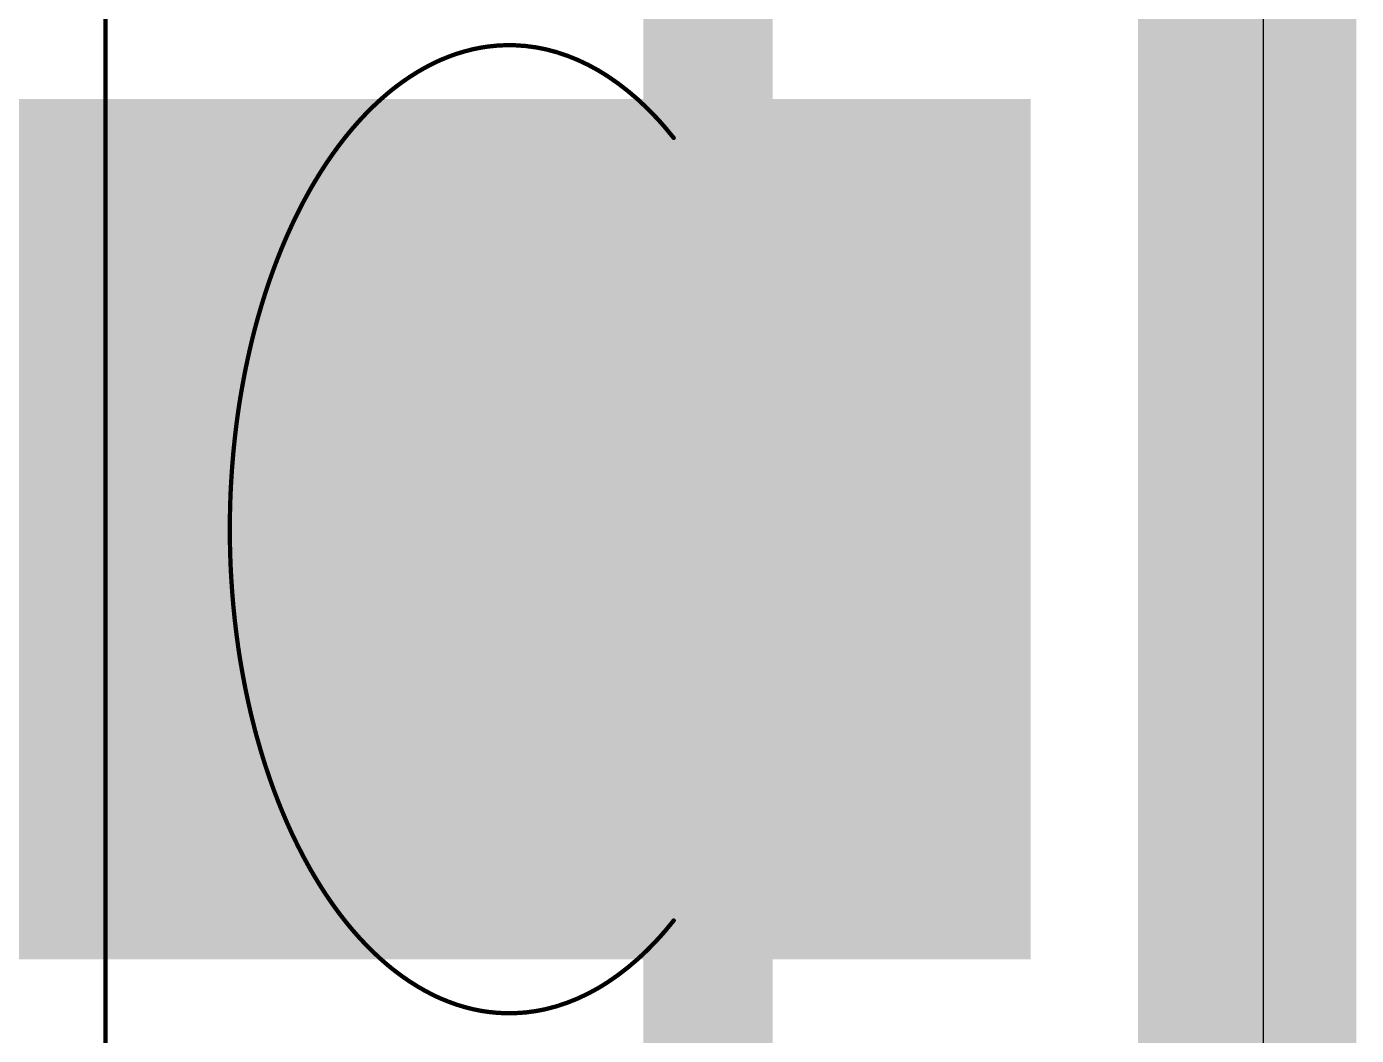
# Model space of a CAD drawing. Extents: x 0 to 53.3, y -0.3 to 28.3.
# Drawn here: x 48.725 to 51.816, y 4.698 to 7.042 of the extents above; entities that cross this region are included whole.
import ezdxf

# ---------------------------------------------------------------- set-up
doc = ezdxf.new("R2010")
doc.units = 0
for name, color, linetype in [('1', 12, 'CONTINUOUS'), ('16', 5, 'CONTINUOUS'), ('20', 4, 'CONTINUOUS'), ('51', 253, 'CONTINUOUS')]:
    doc.layers.add(name, color=color, linetype=linetype)

# ---------------------------------------------------------------- blocks, each defined once
blk = doc.blocks.new('RECT')
blk.add_solid([(-0.5, -0.5), (0.5, -0.5), (-0.5, 0.5), (0.5, 0.5)])

msp = doc.modelspace()

# ---------------------------------------------------------------- linework, layer by layer
at = {"layer": '1', "const_width": 0.508}
msp.add_lwpolyline([(51.562, 25.4), (51.562, 0)], dxfattribs=at)
at = {"layer": '16', "const_width": 0.508}
msp.add_lwpolyline([(51.562, 25.4), (51.562, 0)], dxfattribs=at)
at = {"layer": '20'}
msp.add_line((51.6, 3), (51.6, 22.49), dxfattribs=at)
at = {"layer": '51'}
for points, const_width in [([(48.9085, 11.824), (48.9085, 3.924)], 0.01), ([(50.2585, 9.004), (50.2585, 6.744)], 0.2), ([(50.359, 7.3401), (50.359, 6.1786)], 0.2), ([(49.7432, 6.9846), (49.7246, 6.979)], 0.01), ([(49.7619, 6.9894), (49.7432, 6.9846)], 0.01), ([(49.7807, 6.9932), (49.7619, 6.9894)], 0.01), ([(49.7901, 6.9947), (49.7807, 6.9932)], 0.01), ([(49.7995, 6.996), (49.7901, 6.9947)], 0.01), ([(49.8184, 6.9979), (49.7995, 6.996)], 0.01), ([(49.8373, 6.9989), (49.8184, 6.9979)], 0.01), ([(49.8467, 6.999), (49.8373, 6.9989)], 0.01), ([(49.8591, 6.9988), (49.8467, 6.999)], 0.01), ([(49.8839, 6.9972), (49.8591, 6.9988)], 0.01), ([(49.9086, 6.9939), (49.8839, 6.9972)], 0.01), ([(49.9209, 6.9916), (49.9086, 6.9939)], 0.01), ([(49.9332, 6.989), (49.9209, 6.9916)], 0.01), ([(49.9577, 6.9825), (49.9332, 6.989)], 0.01), ([(49.982, 6.9743), (49.9577, 6.9825)], 0.01), ([(49.6695, 6.9563), (49.6514, 6.9469)], 0.01), ([(49.6786, 6.9607), (49.6695, 6.9563)], 0.01), ([(49.6877, 6.9648), (49.6786, 6.9607)], 0.01), ([(49.7061, 6.9723), (49.6877, 6.9648)], 0.01), ([(49.7246, 6.979), (49.7061, 6.9723)], 0.01), ([(50.0061, 6.9646), (49.982, 6.9743)], 0.01), ([(50.03, 6.9533), (50.0061, 6.9646)], 0.01), ([(50.0537, 6.9404), (50.03, 6.9533)], 0.01), ([(49.6157, 6.9254), (49.5982, 6.9134)], 0.01), ([(49.6335, 6.9366), (49.6157, 6.9254)], 0.01), ([(49.6514, 6.9469), (49.6335, 6.9366)], 0.01), ([(50.0654, 6.9333), (50.0537, 6.9404)], 0.01), ([(50.077, 6.9259), (50.0654, 6.9333)], 0.01), ([(50.1, 6.9099), (50.077, 6.9259)], 0.01), ([(49.5722, 6.8936), (49.5637, 6.8866)], 0.01), ([(49.5808, 6.9004), (49.5722, 6.8936)], 0.01), ([(49.5982, 6.9134), (49.5808, 6.9004)], 0.01), ([(50.1226, 6.8924), (50.1, 6.9099)], 0.01), ([(50.1449, 6.8735), (50.1226, 6.8924)], 0.01), ([(49.5468, 6.8719), (49.5302, 6.8564)], 0.01), ([(49.5637, 6.8866), (49.5468, 6.8719)], 0.01), ([(50.2489, 6.7574), (50.2291, 6.7834)], 0.2), ([(50.1667, 6.8531), (50.1449, 6.8735)], 0.01), ([(49.5138, 6.84), (49.4977, 6.8228)], 0.01), ([(49.522, 6.8483), (49.5138, 6.84)], 0.01), ([(49.5302, 6.8564), (49.522, 6.8483)], 0.01), ([(50.2585, 6.744), (50.2489, 6.7574)], 0.2), ([(50.2666, 6.732), (50.2585, 6.744)], 0.2), ([(50.188, 6.8312), (50.1667, 6.8531)], 0.01), ([(50.2816, 6.7067), (50.2666, 6.732)], 0.2), ([(50.1985, 6.8198), (50.188, 6.8312)], 0.01), ([(49.4819, 6.8048), (49.4742, 6.7955)], 0.01), ([(49.4977, 6.8228), (49.4819, 6.8048)], 0.01), ([(50.2949, 6.68), (50.2816, 6.7067)], 0.2), ([(50.2088, 6.808), (50.1985, 6.8198)], 0.01), ([(50.2291, 6.7834), (50.2088, 6.808)], 0.01), ([(49.4513, 6.7665), (49.4365, 6.7462)], 0.01), ([(49.4665, 6.7861), (49.4513, 6.7665)], 0.01), ([(49.4742, 6.7955), (49.4665, 6.7861)], 0.01), ([(50.3008, 6.6663), (50.2949, 6.68)], 0.2), ([(49.4365, 6.7462), (49.422, 6.7252)], 0.01), ([(50.3064, 6.6522), (50.3008, 6.6663)], 0.2), ([(50.3163, 6.6236), (50.3064, 6.6522)], 0.2), ([(49.4079, 6.7034), (49.3942, 6.681)], 0.01), ([(49.422, 6.7252), (49.4079, 6.7034)], 0.01), ([(50.3246, 6.5946), (50.3163, 6.6236)], 0.2), ([(49.3942, 6.681), (49.3874, 6.6695)], 0.01), ([(50.3316, 6.5655), (50.3246, 6.5946)], 0.2), ([(49.3808, 6.6578), (49.3678, 6.634)], 0.01), ([(49.3874, 6.6695), (49.3808, 6.6578)], 0.01), ([(50.3376, 6.5352), (50.3316, 6.5655)], 0.2), ([(49.3678, 6.634), (49.3553, 6.6096)], 0.01), ([(50.3426, 6.5036), (50.3376, 6.5352)], 0.2), ([(49.3431, 6.5845), (49.3314, 6.5589)], 0.01), ([(49.3553, 6.6096), (49.3431, 6.5845)], 0.01), ([(50.3448, 6.4875), (50.3426, 6.5036)], 0.2), ([(50.3468, 6.471), (50.3448, 6.4875)], 0.2), ([(49.3314, 6.5589), (49.3201, 6.5326)], 0.01), ([(50.3502, 6.4373), (50.3468, 6.471)], 0.2), ([(49.3147, 6.5193), (49.3093, 6.5058)], 0.01), ([(49.3201, 6.5326), (49.3147, 6.5193)], 0.01), ([(50.3529, 6.4026), (50.3502, 6.4373)], 0.2), ([(49.3093, 6.5058), (49.2989, 6.4785)], 0.01), ([(50.355, 6.3669), (50.3529, 6.4026)], 0.2), ([(49.2989, 6.4785), (49.289, 6.4506)], 0.01), ([(50.3566, 6.3305), (50.355, 6.3669)], 0.2), ([(49.289, 6.4506), (49.2795, 6.4223)], 0.01), ([(50.3577, 6.2934), (50.3566, 6.3305)], 0.2), ([(49.2795, 6.4223), (49.2706, 6.3935)], 0.01), ([(49.2621, 6.3642), (49.258, 6.3494)], 0.01), ([(49.2706, 6.3935), (49.2621, 6.3642)], 0.01), ([(50.3581, 6.2746), (50.3577, 6.2934)], 0.2), ([(50.3584, 6.2556), (50.3581, 6.2746)], 0.2), ([(49.2541, 6.3346), (49.2466, 6.3045)], 0.01), ([(49.258, 6.3494), (49.2541, 6.3346)], 0.01), ([(50.3588, 6.2173), (50.3584, 6.2556)], 0.2), ([(49.2466, 6.3045), (49.2397, 6.2741)], 0.01), ([(50.359, 6.1786), (50.3588, 6.2173)], 0.2), ([(49.2397, 6.2741), (49.2332, 6.2434)], 0.01), ([(50.359, 6.1786), (50.359, 5.5694)], 0.2), ([(49.2332, 6.2434), (49.2273, 6.2123)], 0.01), ([(49.2273, 6.2123), (49.2218, 6.1809)], 0.01), ([(49.2218, 6.1809), (49.2193, 6.1652)], 0.01), ([(49.2169, 6.1493), (49.2126, 6.1175)], 0.01), ([(49.2193, 6.1652), (49.2169, 6.1493)], 0.01), ([(49.2126, 6.1175), (49.2088, 6.0854)], 0.01), ([(49.2088, 6.0854), (49.2055, 6.0532)], 0.01), ([(49.2055, 6.0532), (49.2028, 6.0208)], 0.01), ([(49.2028, 6.0208), (49.2006, 5.9883)], 0.01), ([(49.1997, 5.9721), (49.1989, 5.9557)], 0.01), ([(49.2006, 5.9883), (49.1997, 5.9721)], 0.01), ([(49.1989, 5.9557), (49.1978, 5.9231)], 0.01), ([(49.1978, 5.9231), (49.1973, 5.8904)], 0.01), ([(49.1973, 5.8904), (49.1972, 5.874)], 0.01), ([(49.1972, 5.874), (49.1973, 5.8576)], 0.01), ([(49.1973, 5.8576), (49.1978, 5.8249)], 0.01), ([(49.1978, 5.8249), (49.1989, 5.7923)], 0.01), ([(49.1989, 5.7923), (49.1997, 5.7759)], 0.01), ([(49.1997, 5.7759), (49.2006, 5.7597)], 0.01), ([(49.2006, 5.7597), (49.2028, 5.7272)], 0.01), ([(49.2028, 5.7272), (49.2055, 5.6948)], 0.01), ([(49.2055, 5.6948), (49.2088, 5.6626)], 0.01), ([(49.2088, 5.6626), (49.2126, 5.6305)], 0.01), ([(50.3588, 5.5307), (50.359, 5.5694)], 0.2), ([(50.359, 5.5694), (50.359, 4.4438)], 0.2), ([(49.2126, 5.6305), (49.2169, 5.5987)], 0.01), ([(50.3584, 5.4924), (50.3588, 5.5307)], 0.2), ([(49.2169, 5.5987), (49.2193, 5.5828)], 0.01), ([(49.2193, 5.5828), (49.2218, 5.5671)], 0.01), ([(49.2218, 5.5671), (49.2273, 5.5357)], 0.01), ([(50.3577, 5.4546), (50.3581, 5.4734)], 0.2), ([(50.3581, 5.4734), (50.3584, 5.4924)], 0.2), ([(49.2273, 5.5357), (49.2332, 5.5046)], 0.01), ([(50.3566, 5.4175), (50.3577, 5.4546)], 0.2), ([(49.2332, 5.5046), (49.2397, 5.4739)], 0.01), ([(50.355, 5.3811), (50.3566, 5.4175)], 0.2), ([(49.2397, 5.4739), (49.2466, 5.4435)], 0.01), ([(50.3529, 5.3454), (50.355, 5.3811)], 0.2), ([(49.2466, 5.4435), (49.2541, 5.4134)], 0.01), ([(50.3502, 5.3107), (50.3529, 5.3454)], 0.2), ([(49.2541, 5.4134), (49.258, 5.3986)], 0.01), ([(50.3468, 5.277), (50.3502, 5.3107)], 0.2), ([(49.258, 5.3986), (49.2621, 5.3838)], 0.01), ([(49.2621, 5.3838), (49.2706, 5.3545)], 0.01), ([(49.2706, 5.3545), (49.2795, 5.3257)], 0.01), ([(50.3426, 5.2444), (50.3448, 5.2605)], 0.2), ([(50.3448, 5.2605), (50.3468, 5.277)], 0.2), ([(49.2795, 5.3257), (49.289, 5.2974)], 0.01), ([(50.3376, 5.2128), (50.3426, 5.2444)], 0.2), ([(49.289, 5.2974), (49.2989, 5.2695)], 0.01), ([(50.3316, 5.1825), (50.3376, 5.2128)], 0.2), ([(49.2989, 5.2695), (49.3093, 5.2422)], 0.01), ([(50.3246, 5.1534), (50.3316, 5.1825)], 0.2), ([(49.3093, 5.2422), (49.3147, 5.2287)], 0.01), ([(49.3147, 5.2287), (49.3201, 5.2154)], 0.01), ([(50.3064, 5.0958), (50.3163, 5.1244)], 0.2), ([(50.3163, 5.1244), (50.3246, 5.1534)], 0.2), ([(49.3201, 5.2154), (49.3314, 5.1891)], 0.01), ([(49.3314, 5.1891), (49.3431, 5.1635)], 0.01), ([(50.3008, 5.0817), (50.3064, 5.0958)], 0.2), ([(49.3431, 5.1635), (49.3553, 5.1384)], 0.01), ([(50.2816, 5.0413), (50.2949, 5.068)], 0.2), ([(50.2949, 5.068), (50.3008, 5.0817)], 0.2), ([(49.3553, 5.1384), (49.3678, 5.114)], 0.01), ([(50.2666, 5.016), (50.2816, 5.0413)], 0.2), ([(49.3678, 5.114), (49.3808, 5.0902)], 0.01), ([(50.2489, 4.9906), (50.2585, 5.004)], 0.2), ([(50.2585, 5.004), (50.2666, 5.016)], 0.2), ([(50.2585, 5.004), (50.2585, 4.1293)], 0.2), ([(49.3808, 5.0902), (49.3874, 5.0785)], 0.01), ([(49.3874, 5.0785), (49.3942, 5.067)], 0.01), ([(49.3942, 5.067), (49.4079, 5.0446)], 0.01), ([(50.2291, 4.9646), (50.2489, 4.9906)], 0.2), ([(49.4079, 5.0446), (49.422, 5.0228)], 0.01), ([(49.422, 5.0228), (49.4365, 5.0018)], 0.01), ([(49.4365, 5.0018), (49.4513, 4.9815)], 0.01), ([(49.4513, 4.9815), (49.4665, 4.9619)], 0.01), ([(49.4665, 4.9619), (49.4742, 4.9525)], 0.01), ([(49.4742, 4.9525), (49.4819, 4.9432)], 0.01), ([(49.4819, 4.9432), (49.4977, 4.9252)], 0.01), ([(50.2088, 4.94), (50.2291, 4.9646)], 0.01), ([(49.4977, 4.9252), (49.5138, 4.908)], 0.01), ([(50.1667, 4.8949), (50.188, 4.9168)], 0.01), ([(50.188, 4.9168), (50.1985, 4.9282)], 0.01), ([(50.1985, 4.9282), (50.2088, 4.94)], 0.01), ([(49.5138, 4.908), (49.522, 4.8997)], 0.01), ([(49.522, 4.8997), (49.5302, 4.8916)], 0.01), ([(49.5302, 4.8916), (49.5468, 4.8761)], 0.01), ([(50.1449, 4.8745), (50.1667, 4.8949)], 0.01), ([(49.5468, 4.8761), (49.5637, 4.8614)], 0.01), ([(49.5637, 4.8614), (49.5722, 4.8544)], 0.01), ([(49.5722, 4.8544), (49.5808, 4.8476)], 0.01), ([(50.1, 4.8381), (50.1226, 4.8556)], 0.01), ([(50.1226, 4.8556), (50.1449, 4.8745)], 0.01), ([(49.5808, 4.8476), (49.5982, 4.8346)], 0.01), ([(49.5982, 4.8346), (49.6157, 4.8226)], 0.01), ([(49.6157, 4.8226), (49.6335, 4.8114)], 0.01), ([(50.0654, 4.8147), (50.077, 4.8221)], 0.01), ([(50.077, 4.8221), (50.1, 4.8381)], 0.01), ([(49.6335, 4.8114), (49.6514, 4.8011)], 0.01), ([(49.6514, 4.8011), (49.6695, 4.7917)], 0.01), ([(49.6695, 4.7917), (49.6786, 4.7873)], 0.01), ([(49.6786, 4.7873), (49.6877, 4.7832)], 0.01), ([(50.0061, 4.7834), (50.03, 4.7947)], 0.01), ([(50.03, 4.7947), (50.0537, 4.8076)], 0.01), ([(50.0537, 4.8076), (50.0654, 4.8147)], 0.01), ([(49.6877, 4.7832), (49.7061, 4.7757)], 0.01), ([(49.7061, 4.7757), (49.7246, 4.769)], 0.01), ([(49.7246, 4.769), (49.7432, 4.7634)], 0.01), ([(49.7432, 4.7634), (49.7619, 4.7586)], 0.01), ([(49.7619, 4.7586), (49.7807, 4.7548)], 0.01), ([(49.9086, 4.7541), (49.9209, 4.7564)], 0.01), ([(49.9209, 4.7564), (49.9332, 4.759)], 0.01), ([(49.9332, 4.759), (49.9577, 4.7655)], 0.01), ([(49.9577, 4.7655), (49.982, 4.7737)], 0.01), ([(49.982, 4.7737), (50.0061, 4.7834)], 0.01), ([(49.7807, 4.7548), (49.7901, 4.7533)], 0.01), ([(49.7901, 4.7533), (49.7995, 4.752)], 0.01), ([(49.7995, 4.752), (49.8184, 4.7501)], 0.01), ([(49.8184, 4.7501), (49.8373, 4.7491)], 0.01), ([(49.8373, 4.7491), (49.8467, 4.749)], 0.01), ([(49.8467, 4.749), (49.8591, 4.7492)], 0.01), ([(49.8591, 4.7492), (49.8839, 4.7508)], 0.01), ([(49.8839, 4.7508), (49.9086, 4.7541)], 0.01)]:
    msp.add_lwpolyline(points, dxfattribs=dict(at, const_width=const_width))
for points, const_width in [([(49.7426, 6.987, 1), (49.7438, 6.9822)], 0.005), ([(49.7439, 6.9822, 1), (49.7425, 6.987)], 0.005), ([(49.7614, 6.9919, 1), (49.7624, 6.9869)], 0.005), ([(49.7625, 6.987, 1), (49.7613, 6.9918)], 0.005), ([(49.7803, 6.9957, 1), (49.7811, 6.9907)], 0.005), ([(49.7812, 6.9907, 1), (49.7802, 6.9957)], 0.005), ([(49.7898, 6.9972, 1), (49.7904, 6.9922)], 0.005), ([(49.7905, 6.9922, 1), (49.7897, 6.9972)], 0.005), ([(49.7992, 6.9985, 1), (49.7998, 6.9935)], 0.005), ([(49.7998, 6.9935, 1), (49.7992, 6.9985)], 0.005), ([(49.8183, 7.0004, 1), (49.8185, 6.9954)], 0.005), ([(49.8187, 6.9954, 1), (49.8181, 7.0004)], 0.005), ([(49.8373, 7.0014, 1), (49.8373, 6.9964)], 0.005), ([(49.8374, 6.9964, 1), (49.8372, 7.0014)], 0.005), ([(49.8467, 7.0015, 1), (49.8467, 6.9965)], 0.005), ([(49.8467, 6.9965, 1), (49.8467, 7.0015)], 0.005), ([(49.8593, 7.0013, 1), (49.8589, 6.9963)], 0.005), ([(49.8591, 6.9963, 1), (49.8591, 7.0013)], 0.005), ([(49.8842, 6.9997, 1), (49.8836, 6.9947)], 0.005), ([(49.8837, 6.9947, 1), (49.8841, 6.9997)], 0.005), ([(49.9091, 6.9964, 1), (49.9081, 6.9914)], 0.005), ([(49.9083, 6.9914, 1), (49.9089, 6.9964)], 0.005), ([(49.9214, 6.994, 1), (49.9204, 6.9892)], 0.005), ([(49.9204, 6.9891, 1), (49.9214, 6.9941)], 0.005), ([(49.9338, 6.9914, 1), (49.9326, 6.9866)], 0.005), ([(49.9327, 6.9866, 1), (49.9337, 6.9914)], 0.005), ([(49.9585, 6.9849, 1), (49.9569, 6.9801)], 0.005), ([(49.9571, 6.9801, 1), (49.9583, 6.9849)], 0.005), ([(49.6684, 6.9586, 1), (49.6706, 6.954)], 0.005), ([(49.6707, 6.9541, 1), (49.6683, 6.9585)], 0.005), ([(49.6776, 6.963, 1), (49.6796, 6.9584)], 0.005), ([(49.6797, 6.9584, 1), (49.6775, 6.963)], 0.005), ([(49.6868, 6.9671, 1), (49.6886, 6.9625)], 0.005), ([(49.6887, 6.9625, 1), (49.6867, 6.9671)], 0.005), ([(49.7052, 6.9747, 1), (49.707, 6.9699)], 0.005), ([(49.707, 6.97, 1), (49.7052, 6.9746)], 0.005), ([(49.7239, 6.9814, 1), (49.7253, 6.9766)], 0.005), ([(49.7255, 6.9766, 1), (49.7237, 6.9814)], 0.005), ([(49.9829, 6.9766, 1), (49.9811, 6.972)], 0.005), ([(49.9812, 6.9719, 1), (49.9828, 6.9767)], 0.005), ([(50.0072, 6.9669, 1), (50.005, 6.9623)], 0.005), ([(50.0052, 6.9623, 1), (50.007, 6.9669)], 0.005), ([(50.0312, 6.9555, 1), (50.0288, 6.9511)], 0.005), ([(50.0289, 6.951, 1), (50.0311, 6.9556)], 0.005), ([(49.6144, 6.9275, 1), (49.617, 6.9233)], 0.005), ([(49.6171, 6.9233, 1), (49.6143, 6.9275)], 0.005), ([(49.6323, 6.9388, 1), (49.6347, 6.9344)], 0.005), ([(49.6348, 6.9345, 1), (49.6322, 6.9387)], 0.005), ([(49.6502, 6.9491, 1), (49.6526, 6.9447)], 0.005), ([(49.6526, 6.9447, 1), (49.6502, 6.9491)], 0.005), ([(50.055, 6.9425, 1), (50.0524, 6.9383)], 0.005), ([(50.0525, 6.9382, 1), (50.0549, 6.9426)], 0.005), ([(50.0667, 6.9354, 1), (50.0641, 6.9312)], 0.005), ([(50.0641, 6.9312, 1), (50.0667, 6.9354)], 0.005), ([(50.0784, 6.928, 1), (50.0756, 6.9238)], 0.005), ([(50.0757, 6.9238, 1), (50.0783, 6.928)], 0.005), ([(49.5706, 6.8956, 1), (49.5738, 6.8916)], 0.005), ([(49.5738, 6.8917, 1), (49.5706, 6.8955)], 0.005), ([(49.5793, 6.9024, 1), (49.5823, 6.8984)], 0.005), ([(49.5824, 6.8984, 1), (49.5792, 6.9024)], 0.005), ([(49.5968, 6.9155, 1), (49.5996, 6.9113)], 0.005), ([(49.5997, 6.9114, 1), (49.5967, 6.9154)], 0.005), ([(50.1015, 6.9119, 1), (50.0985, 6.9079)], 0.005), ([(50.0986, 6.9078, 1), (50.1014, 6.912)], 0.005), ([(50.1242, 6.8943, 1), (50.121, 6.8905)], 0.005), ([(50.1211, 6.8904, 1), (50.1241, 6.8944)], 0.005), ([(49.5452, 6.8738, 1), (49.5484, 6.87)], 0.005), ([(49.5485, 6.8701, 1), (49.5451, 6.8737)], 0.005), ([(49.5621, 6.8885, 1), (49.5653, 6.8847)], 0.005), ([(49.5653, 6.8847, 1), (49.5621, 6.8885)], 0.005), ([(50.2689, 6.8137, 1), (50.1893, 6.7531)], 0.1), ([(50.1466, 6.8753, 1), (50.1432, 6.8717)], 0.005), ([(50.1433, 6.8716, 1), (50.1465, 6.8754)], 0.005), ([(49.512, 6.8418, 1), (49.5156, 6.8382)], 0.005), ([(49.5156, 6.8383, 1), (49.512, 6.8417)], 0.005), ([(49.5202, 6.8501, 1), (49.5238, 6.8465)], 0.005), ([(49.5238, 6.8465, 1), (49.5202, 6.8501)], 0.005), ([(49.5285, 6.8582, 1), (49.5319, 6.8546)], 0.005), ([(49.532, 6.8546, 1), (49.5284, 6.8582)], 0.005), ([(50.2895, 6.7865, 1), (50.2083, 6.7283)], 0.1), ([(50.2999, 6.772, 1), (50.2171, 6.716)], 0.1), ([(50.2091, 6.7271, 1), (50.2887, 6.7877)], 0.1), ([(50.1685, 6.8548, 1), (50.1649, 6.8514)], 0.005), ([(50.165, 6.8513, 1), (50.1684, 6.8549)], 0.005), ([(50.3096, 6.7575, 1), (50.2236, 6.7065)], 0.1), ([(50.1898, 6.8329, 1), (50.1862, 6.8295)], 0.005), ([(50.1862, 6.8295, 1), (50.1898, 6.8329)], 0.005), ([(49.48, 6.8064, 1), (49.4838, 6.8032)], 0.005), ([(49.4838, 6.8032, 1), (49.48, 6.8064)], 0.005), ([(49.4959, 6.8245, 1), (49.4995, 6.8211)], 0.005), ([(49.4996, 6.8212, 1), (49.4958, 6.8244)], 0.005), ([(50.2179, 6.7149, 1), (50.2991, 6.7731)], 0.1), ([(50.2252, 6.704, 1), (50.308, 6.76)], 0.1), ([(50.3264, 6.729, 1), (50.2368, 6.6844)], 0.1), ([(50.2004, 6.8214, 1), (50.1966, 6.8182)], 0.005), ([(50.1967, 6.8181, 1), (50.2003, 6.8215)], 0.005), ([(50.2107, 6.8096, 1), (50.2069, 6.8064)], 0.005), ([(50.2069, 6.8064, 1), (50.2107, 6.8096)], 0.005), ([(49.4493, 6.768, 1), (49.4533, 6.765)], 0.005), ([(49.4533, 6.765, 1), (49.4493, 6.768)], 0.005), ([(49.4646, 6.7877, 1), (49.4684, 6.7845)], 0.005), ([(49.4685, 6.7846, 1), (49.4645, 6.7876)], 0.005), ([(49.4723, 6.7971, 1), (49.4761, 6.7939)], 0.005), ([(49.4761, 6.7939, 1), (49.4723, 6.7971)], 0.005), ([(50.2085, 6.744, 1), (50.3085, 6.744)], 0.1), ([(50.2386, 6.6812, 1), (50.3246, 6.7322)], 0.1), ([(50.3408, 6.6998, 1), (50.249, 6.6602)], 0.1), ([(50.2272, 6.7818, 1), (50.231, 6.785)], 0.005), ([(49.4345, 6.7477, 1), (49.4385, 6.7447)], 0.005), ([(49.4386, 6.7448, 1), (49.4344, 6.7476)], 0.005), ([(50.2501, 6.6577, 1), (50.3397, 6.7023)], 0.1), ([(50.3473, 6.6848, 1), (50.2543, 6.6478)], 0.1), ([(50.3536, 6.6686, 1), (50.2592, 6.6358)], 0.1), ([(49.41, 6.7021, 1), (49.4058, 6.7047)], 0.005), ([(49.4199, 6.7266, 1), (49.4241, 6.7238)], 0.005), ([(49.4241, 6.7238, 1), (49.4199, 6.7266)], 0.005), ([(50.2549, 6.6465, 1), (50.3467, 6.6861)], 0.1), ([(50.2599, 6.6337, 1), (50.3529, 6.6707)], 0.1), ([(50.3644, 6.6374, 1), (50.2682, 6.6098)], 0.1), ([(49.3921, 6.6823, 1), (49.3963, 6.6797)], 0.005), ([(49.3964, 6.6797, 1), (49.392, 6.6823)], 0.005), ([(49.4058, 6.7048, 1), (49.41, 6.702)], 0.005), ([(50.2691, 6.6072, 1), (50.3635, 6.64)], 0.1), ([(50.3732, 6.6063, 1), (50.276, 6.5829)], 0.1), ([(49.3786, 6.659, 1), (49.383, 6.6566)], 0.005), ([(49.383, 6.6566, 1), (49.3786, 6.659)], 0.005), ([(49.3852, 6.6708, 1), (49.3896, 6.6682)], 0.005), ([(49.3896, 6.6683, 1), (49.3852, 6.6707)], 0.005), ([(50.2765, 6.5808, 1), (50.3727, 6.6084)], 0.1), ([(50.3806, 6.5752, 1), (50.2826, 6.5558)], 0.1), ([(49.3656, 6.6352, 1), (49.37, 6.6328)], 0.005), ([(49.37, 6.6329, 1), (49.3656, 6.6351)], 0.005), ([(50.283, 6.5538, 1), (50.3802, 6.5772)], 0.1), ([(50.387, 6.543, 1), (50.2882, 6.5274)], 0.1), ([(49.3409, 6.5856, 1), (49.3453, 6.5834)], 0.005), ([(49.3454, 6.5835, 1), (49.3408, 6.5855)], 0.005), ([(49.3531, 6.6107, 1), (49.3575, 6.6085)], 0.005), ([(49.3575, 6.6085, 1), (49.3531, 6.6107)], 0.005), ([(50.2886, 6.5255, 1), (50.3866, 6.5449)], 0.1), ([(50.3921, 6.5104, 1), (50.2931, 6.4968)], 0.1), ([(50.3944, 6.4935, 1), (50.2952, 6.4815)], 0.1), ([(49.3291, 6.5599, 1), (49.3337, 6.5579)], 0.005), ([(49.3337, 6.5579, 1), (49.3291, 6.5599)], 0.005), ([(50.2932, 6.4958, 1), (50.392, 6.5114)], 0.1), ([(50.3965, 6.476, 1), (50.2971, 6.466)], 0.1), ([(49.3124, 6.5202, 1), (49.317, 6.5184)], 0.005), ([(49.317, 6.5184, 1), (49.3124, 6.5202)], 0.005), ([(49.3178, 6.5336, 1), (49.3224, 6.5316)], 0.005), ([(49.3224, 6.5317, 1), (49.3178, 6.5335)], 0.005), ([(50.2953, 6.4807, 1), (50.3943, 6.4943)], 0.1), ([(50.2972, 6.465, 1), (50.3964, 6.477)], 0.1), ([(50.4, 6.4412, 1), (50.3004, 6.4334)], 0.1), ([(49.307, 6.5067, 1), (49.3116, 6.5049)], 0.005), ([(49.3116, 6.5049, 1), (49.307, 6.5067)], 0.005), ([(50.3005, 6.4323, 1), (50.3999, 6.4423)], 0.1), ([(50.4028, 6.4055, 1), (50.303, 6.3997)], 0.1), ([(49.2966, 6.4794, 1), (49.3012, 6.4776)], 0.005), ([(49.3013, 6.4777, 1), (49.2965, 6.4793)], 0.005), ([(50.405, 6.3691, 1), (50.305, 6.3647)], 0.1), ([(49.2866, 6.4514, 1), (49.2914, 6.4498)], 0.005), ([(49.2914, 6.4498, 1), (49.2866, 6.4514)], 0.005), ([(50.3031, 6.3987, 1), (50.4027, 6.4065)], 0.1), ([(50.4066, 6.332, 1), (50.3066, 6.329)], 0.1), ([(49.2771, 6.4231, 1), (49.2819, 6.4215)], 0.005), ([(49.2819, 6.4216, 1), (49.2771, 6.423)], 0.005), ([(50.3051, 6.364, 1), (50.4049, 6.3698)], 0.1), ([(49.2645, 6.3635, 1), (49.2597, 6.3649)], 0.005), ([(49.2682, 6.3942, 1), (49.273, 6.3928)], 0.005), ([(49.273, 6.3928, 1), (49.2682, 6.3942)], 0.005), ([(50.3066, 6.3283, 1), (50.4066, 6.3327)], 0.1), ([(50.4077, 6.2945, 1), (50.3077, 6.2923)], 0.1), ([(50.4081, 6.2754, 1), (50.3081, 6.2738)], 0.1), ([(49.2517, 6.3352, 1), (49.2565, 6.334)], 0.005), ([(49.2565, 6.334, 1), (49.2517, 6.3352)], 0.005), ([(49.2556, 6.3501, 1), (49.2604, 6.3487)], 0.005), ([(49.2604, 6.3488, 1), (49.2556, 6.35)], 0.005), ([(49.2597, 6.3649, 1), (49.2645, 6.3635)], 0.005), ([(50.3077, 6.2919, 1), (50.4077, 6.2949)], 0.1), ([(50.4084, 6.2561, 1), (50.3084, 6.2551)], 0.1), ([(49.2442, 6.3051, 1), (49.249, 6.3039)], 0.005), ([(49.249, 6.3039, 1), (49.2442, 6.3051)], 0.005), ([(50.3081, 6.2735, 1), (50.4081, 6.2757)], 0.1), ([(50.3084, 6.2548, 1), (50.4084, 6.2564)], 0.1), ([(50.4088, 6.2176, 1), (50.3088, 6.217)], 0.1), ([(49.2373, 6.2747, 1), (49.2421, 6.2735)], 0.005), ([(49.2421, 6.2736, 1), (49.2373, 6.2746)], 0.005), ([(50.409, 6.1786, 1), (50.309, 6.1786)], 0.1), ([(49.2357, 6.2429, 1), (49.2307, 6.2439)], 0.005), ([(49.2308, 6.2439, 1), (49.2356, 6.2429)], 0.005), ([(50.3088, 6.2168, 1), (50.4088, 6.2178)], 0.1), ([(49.2298, 6.2119, 1), (49.2248, 6.2127)], 0.005), ([(49.2248, 6.2128, 1), (49.2298, 6.2118)], 0.005), ([(50.309, 6.1783, 1), (50.409, 6.1789)], 0.1), ([(50.309, 6.1786, 1), (50.409, 6.1786)], 0.1), ([(49.2243, 6.1805, 1), (49.2193, 6.1813)], 0.005), ([(49.2193, 6.1813, 1), (49.2243, 6.1805)], 0.005), ([(49.2194, 6.149, 1), (49.2144, 6.1496)], 0.005), ([(49.2144, 6.1497, 1), (49.2194, 6.1489)], 0.005), ([(49.2218, 6.1648, 1), (49.2168, 6.1656)], 0.005), ([(49.2168, 6.1656, 1), (49.2218, 6.1648)], 0.005), ([(49.2151, 6.1172, 1), (49.2101, 6.1178)], 0.005), ([(49.2113, 6.0851, 1), (49.2063, 6.0857)], 0.005), ([(49.2101, 6.1178, 1), (49.2151, 6.1172)], 0.005), ([(49.2063, 6.0857, 1), (49.2113, 6.0851)], 0.005), ([(49.208, 6.053, 1), (49.203, 6.0534)], 0.005), ([(49.203, 6.0535, 1), (49.208, 6.0529)], 0.005), ([(49.2053, 6.0206, 1), (49.2003, 6.021)], 0.005), ([(49.2003, 6.021, 1), (49.2053, 6.0206)], 0.005), ([(49.2022, 5.972, 1), (49.1972, 5.9722)], 0.005), ([(49.1972, 5.9722, 1), (49.2022, 5.972)], 0.005), ([(49.2031, 5.9882, 1), (49.1981, 5.9884)], 0.005), ([(49.1981, 5.9885, 1), (49.2031, 5.9881)], 0.005), ([(49.2014, 5.9556, 1), (49.1964, 5.9558)], 0.005), ([(49.1964, 5.9558, 1), (49.2014, 5.9556)], 0.005), ([(49.2003, 5.9231, 1), (49.1953, 5.9231)], 0.005), ([(49.1953, 5.9232, 1), (49.2003, 5.923)], 0.005), ([(49.1997, 5.874, 1), (49.1947, 5.874)], 0.005), ([(49.1947, 5.874, 1), (49.1997, 5.874)], 0.005), ([(49.1998, 5.8904, 1), (49.1948, 5.8904)], 0.005), ([(49.1948, 5.8904, 1), (49.1998, 5.8904)], 0.005), ([(49.1998, 5.8576, 1), (49.1948, 5.8576)], 0.005), ([(49.1948, 5.8576, 1), (49.1998, 5.8576)], 0.005), ([(49.2003, 5.825, 1), (49.1953, 5.8248)], 0.005), ([(49.1953, 5.8249, 1), (49.2003, 5.8249)], 0.005), ([(49.2014, 5.7924, 1), (49.1964, 5.7922)], 0.005), ([(49.1964, 5.7922, 1), (49.2014, 5.7924)], 0.005), ([(49.2022, 5.776, 1), (49.1972, 5.7758)], 0.005), ([(49.1972, 5.7758, 1), (49.2022, 5.776)], 0.005), ([(49.2031, 5.7599, 1), (49.1981, 5.7595)], 0.005), ([(49.1981, 5.7596, 1), (49.2031, 5.7598)], 0.005), ([(49.2053, 5.7274, 1), (49.2003, 5.727)], 0.005), ([(49.2003, 5.727, 1), (49.2053, 5.7274)], 0.005), ([(49.208, 5.6951, 1), (49.203, 5.6945)], 0.005), ([(49.203, 5.6946, 1), (49.208, 5.695)], 0.005), ([(49.2113, 5.6629, 1), (49.2063, 5.6623)], 0.005), ([(49.2063, 5.6623, 1), (49.2113, 5.6629)], 0.005), ([(50.409, 5.5694, 1), (50.309, 5.5694)], 0.1), ([(50.409, 5.5691, 1), (50.309, 5.5697)], 0.1), ([(49.2151, 5.6308, 1), (49.2101, 5.6302)], 0.005), ([(49.2101, 5.6302, 1), (49.2151, 5.6308)], 0.005), ([(50.4088, 5.5302, 1), (50.3088, 5.5312)], 0.1), ([(49.2194, 5.5991, 1), (49.2144, 5.5983)], 0.005), ([(49.2144, 5.5984, 1), (49.2194, 5.599)], 0.005), ([(50.309, 5.5694, 1), (50.409, 5.5694)], 0.1), ([(49.2218, 5.5832, 1), (49.2168, 5.5824)], 0.005), ([(49.2168, 5.5824, 1), (49.2218, 5.5832)], 0.005), ([(49.2243, 5.5675, 1), (49.2193, 5.5667)], 0.005), ([(49.2193, 5.5667, 1), (49.2243, 5.5675)], 0.005), ([(50.4081, 5.4723, 1), (50.3081, 5.4745)], 0.1), ([(50.4084, 5.4916, 1), (50.3084, 5.4932)], 0.1), ([(50.3088, 5.531, 1), (50.4088, 5.5304)], 0.1), ([(49.2298, 5.5362, 1), (49.2248, 5.5352)], 0.005), ([(49.2248, 5.5353, 1), (49.2298, 5.5361)], 0.005), ([(50.4077, 5.4531, 1), (50.3077, 5.4561)], 0.1), ([(50.3084, 5.4929, 1), (50.4084, 5.4919)], 0.1), ([(49.2356, 5.5051, 1), (49.2308, 5.5041)], 0.005), ([(49.2307, 5.5041, 1), (49.2357, 5.5051)], 0.005), ([(50.4066, 5.4153, 1), (50.3066, 5.4197)], 0.1), ([(50.3077, 5.4557, 1), (50.4077, 5.4535)], 0.1), ([(50.3081, 5.4742, 1), (50.4081, 5.4726)], 0.1), ([(49.2421, 5.4745, 1), (49.2373, 5.4733)], 0.005), ([(49.2373, 5.4734, 1), (49.2421, 5.4744)], 0.005), ([(50.4049, 5.3782, 1), (50.3051, 5.384)], 0.1), ([(49.249, 5.4441, 1), (49.2442, 5.4429)], 0.005), ([(49.2442, 5.4429, 1), (49.249, 5.4441)], 0.005), ([(50.4027, 5.3415, 1), (50.3031, 5.3493)], 0.1), ([(50.3066, 5.419, 1), (50.4066, 5.416)], 0.1), ([(49.2565, 5.414, 1), (49.2517, 5.4128)], 0.005), ([(49.2517, 5.4128, 1), (49.2565, 5.414)], 0.005), ([(50.3999, 5.3057, 1), (50.3005, 5.3157)], 0.1), ([(50.305, 5.3833, 1), (50.405, 5.3789)], 0.1), ([(49.2604, 5.3993, 1), (49.2556, 5.3979)], 0.005), ([(49.2556, 5.398, 1), (49.2604, 5.3992)], 0.005), ([(49.2645, 5.3845, 1), (49.2597, 5.3831)], 0.005), ([(49.2597, 5.3831, 1), (49.2645, 5.3845)], 0.005), ([(50.303, 5.3483, 1), (50.4028, 5.3425)], 0.1), ([(49.273, 5.3552, 1), (49.2682, 5.3538)], 0.005), ([(49.2682, 5.3538, 1), (49.273, 5.3552)], 0.005), ([(50.3943, 5.2537, 1), (50.2953, 5.2673)], 0.1), ([(50.3964, 5.271, 1), (50.2972, 5.283)], 0.1), ([(50.3004, 5.3146, 1), (50.4, 5.3068)], 0.1), ([(49.2819, 5.3265, 1), (49.2771, 5.3249)], 0.005), ([(49.2771, 5.325, 1), (49.2819, 5.3264)], 0.005), ([(50.392, 5.2366, 1), (50.2932, 5.2522)], 0.1), ([(50.2971, 5.282, 1), (50.3965, 5.272)], 0.1), ([(49.2914, 5.2982, 1), (49.2866, 5.2966)], 0.005), ([(49.2866, 5.2966, 1), (49.2914, 5.2982)], 0.005), ([(50.3866, 5.2031, 1), (50.2886, 5.2225)], 0.1), ([(50.2931, 5.2512, 1), (50.3921, 5.2376)], 0.1), ([(50.2952, 5.2665, 1), (50.3944, 5.2545)], 0.1), ([(49.3012, 5.2704, 1), (49.2966, 5.2686)], 0.005), ([(49.2965, 5.2687, 1), (49.3013, 5.2703)], 0.005), ([(50.3802, 5.1708, 1), (50.283, 5.1942)], 0.1), ([(50.2882, 5.2206, 1), (50.387, 5.205)], 0.1), ([(49.3116, 5.2431, 1), (49.307, 5.2413)], 0.005), ([(49.307, 5.2413, 1), (49.3116, 5.2431)], 0.005), ([(49.317, 5.2296, 1), (49.3124, 5.2278)], 0.005), ([(49.3124, 5.2278, 1), (49.317, 5.2296)], 0.005), ([(50.3635, 5.108, 1), (50.2691, 5.1408)], 0.1), ([(50.3727, 5.1396, 1), (50.2765, 5.1672)], 0.1), ([(50.2826, 5.1922, 1), (50.3806, 5.1728)], 0.1), ([(49.3224, 5.2164, 1), (49.3178, 5.2144)], 0.005), ([(49.3178, 5.2145, 1), (49.3224, 5.2163)], 0.005), ([(49.3337, 5.1901, 1), (49.3291, 5.1881)], 0.005), ([(50.3529, 5.0773, 1), (50.2599, 5.1143)], 0.1), ([(50.276, 5.1651, 1), (50.3732, 5.1417)], 0.1), ([(49.3291, 5.1881, 1), (49.3337, 5.1901)], 0.005), ([(49.3453, 5.1646, 1), (49.3409, 5.1624)], 0.005), ([(49.3408, 5.1625, 1), (49.3454, 5.1645)], 0.005), ([(50.3397, 5.0457, 1), (50.2501, 5.0903)], 0.1), ([(50.3467, 5.0619, 1), (50.2549, 5.1015)], 0.1), ([(50.2682, 5.1382, 1), (50.3644, 5.1106)], 0.1), ([(49.3575, 5.1395, 1), (49.3531, 5.1373)], 0.005), ([(49.3531, 5.1373, 1), (49.3575, 5.1395)], 0.005), ([(50.3246, 5.0158, 1), (50.2386, 5.0668)], 0.1), ([(50.249, 5.0878, 1), (50.3408, 5.0482)], 0.1), ([(50.2543, 5.1002, 1), (50.3473, 5.0632)], 0.1), ([(50.2592, 5.1122, 1), (50.3536, 5.0794)], 0.1), ([(49.37, 5.1152, 1), (49.3656, 5.1128)], 0.005), ([(49.3656, 5.1129, 1), (49.37, 5.1151)], 0.005), ([(50.3085, 5.004, 1), (50.2085, 5.004)], 0.1), ([(50.2991, 4.9749, 1), (50.2179, 5.0331)], 0.1), ([(50.308, 4.988, 1), (50.2252, 5.044)], 0.1), ([(50.2368, 5.0636, 1), (50.3264, 5.019)], 0.1), ([(49.383, 5.0914, 1), (49.3786, 5.089)], 0.005), ([(49.3786, 5.089, 1), (49.383, 5.0914)], 0.005), ([(49.3896, 5.0798, 1), (49.3852, 5.0772)], 0.005), ([(49.3852, 5.0773, 1), (49.3896, 5.0797)], 0.005), ([(49.3963, 5.0683, 1), (49.3921, 5.0657)], 0.005), ([(49.392, 5.0657, 1), (49.3964, 5.0683)], 0.005), ([(50.2083, 5.0197, 1), (50.2895, 4.9615)], 0.1), ([(50.2171, 5.032, 1), (50.2999, 4.976)], 0.1), ([(50.2887, 4.9603, 1), (50.2091, 5.0209)], 0.1), ([(50.2236, 5.0415, 1), (50.3096, 4.9905)], 0.1), ([(49.41, 5.046, 1), (49.4058, 5.0432)], 0.005), ([(49.4058, 5.0433, 1), (49.41, 5.0459)], 0.005), ([(50.1893, 4.9949, 1), (50.2689, 4.9343)], 0.1), ([(49.4241, 5.0242, 1), (49.4199, 5.0214)], 0.005), ([(49.4199, 5.0214, 1), (49.4241, 5.0242)], 0.005), ([(49.4385, 5.0033, 1), (49.4345, 5.0003)], 0.005), ([(49.4344, 5.0004, 1), (49.4386, 5.0032)], 0.005), ([(49.4533, 4.983, 1), (49.4493, 4.98)], 0.005), ([(49.4493, 4.98, 1), (49.4533, 4.983)], 0.005), ([(49.4684, 4.9635, 1), (49.4646, 4.9603)], 0.005), ([(49.4645, 4.9604, 1), (49.4685, 4.9634)], 0.005), ([(49.4761, 4.9541, 1), (49.4723, 4.9509)], 0.005), ([(49.4723, 4.9509, 1), (49.4761, 4.9541)], 0.005), ([(49.4838, 4.9448, 1), (49.48, 4.9416)], 0.005), ([(49.48, 4.9416, 1), (49.4838, 4.9448)], 0.005), ([(50.231, 4.963, 1), (50.2272, 4.9662)], 0.005), ([(49.4995, 4.9269, 1), (49.4959, 4.9235)], 0.005), ([(49.4958, 4.9236, 1), (49.4996, 4.9268)], 0.005), ([(50.1862, 4.9185, 1), (50.1898, 4.9151)], 0.005), ([(50.1898, 4.9151, 1), (50.1862, 4.9185)], 0.005), ([(50.1966, 4.9298, 1), (50.2004, 4.9266)], 0.005), ([(50.2003, 4.9265, 1), (50.1967, 4.9299)], 0.005), ([(50.2069, 4.9416, 1), (50.2107, 4.9384)], 0.005), ([(50.2107, 4.9384, 1), (50.2069, 4.9416)], 0.005), ([(49.5156, 4.9098, 1), (49.512, 4.9062)], 0.005), ([(49.512, 4.9063, 1), (49.5156, 4.9097)], 0.005), ([(49.5238, 4.9015, 1), (49.5202, 4.8979)], 0.005), ([(49.5202, 4.8979, 1), (49.5238, 4.9015)], 0.005), ([(49.5319, 4.8934, 1), (49.5285, 4.8898)], 0.005), ([(49.5284, 4.8898, 1), (49.532, 4.8934)], 0.005), ([(50.1649, 4.8966, 1), (50.1685, 4.8932)], 0.005), ([(50.1684, 4.8931, 1), (50.165, 4.8967)], 0.005), ([(49.5484, 4.878, 1), (49.5452, 4.8742)], 0.005), ([(49.5451, 4.8743, 1), (49.5485, 4.8779)], 0.005), ([(49.5653, 4.8633, 1), (49.5621, 4.8595)], 0.005), ([(49.5621, 4.8595, 1), (49.5653, 4.8633)], 0.005), ([(49.5738, 4.8564, 1), (49.5706, 4.8524)], 0.005), ([(49.5706, 4.8525, 1), (49.5738, 4.8563)], 0.005), ([(50.121, 4.8575, 1), (50.1242, 4.8537)], 0.005), ([(50.1241, 4.8536, 1), (50.1211, 4.8576)], 0.005), ([(50.1432, 4.8763, 1), (50.1466, 4.8727)], 0.005), ([(50.1465, 4.8726, 1), (50.1433, 4.8764)], 0.005), ([(49.5823, 4.8496, 1), (49.5793, 4.8456)], 0.005), ([(49.5792, 4.8456, 1), (49.5824, 4.8496)], 0.005), ([(49.5996, 4.8367, 1), (49.5968, 4.8325)], 0.005), ([(49.5967, 4.8326, 1), (49.5997, 4.8366)], 0.005), ([(49.617, 4.8247, 1), (49.6144, 4.8205)], 0.005), ([(49.6143, 4.8205, 1), (49.6171, 4.8247)], 0.005), ([(50.0756, 4.8242, 1), (50.0784, 4.82)], 0.005), ([(50.0783, 4.82, 1), (50.0757, 4.8242)], 0.005), ([(50.0985, 4.8401, 1), (50.1015, 4.8361)], 0.005), ([(50.1014, 4.836, 1), (50.0986, 4.8402)], 0.005), ([(49.6347, 4.8136, 1), (49.6323, 4.8092)], 0.005), ([(49.6322, 4.8093, 1), (49.6348, 4.8135)], 0.005), ([(49.6526, 4.8033, 1), (49.6502, 4.7989)], 0.005), ([(49.6502, 4.7989, 1), (49.6526, 4.8033)], 0.005), ([(49.6706, 4.794, 1), (49.6684, 4.7894)], 0.005), ([(49.6683, 4.7895, 1), (49.6707, 4.7939)], 0.005), ([(49.6796, 4.7896, 1), (49.6776, 4.785)], 0.005), ([(49.6775, 4.785, 1), (49.6797, 4.7896)], 0.005), ([(50.0288, 4.7969, 1), (50.0312, 4.7925)], 0.005), ([(50.0311, 4.7924, 1), (50.0289, 4.797)], 0.005), ([(50.0524, 4.8097, 1), (50.055, 4.8055)], 0.005), ([(50.0549, 4.8054, 1), (50.0525, 4.8098)], 0.005), ([(50.0641, 4.8168, 1), (50.0667, 4.8126)], 0.005), ([(50.0667, 4.8126, 1), (50.0641, 4.8168)], 0.005), ([(49.6886, 4.7855, 1), (49.6868, 4.7809)], 0.005), ([(49.6867, 4.7809, 1), (49.6887, 4.7855)], 0.005), ([(49.707, 4.7781, 1), (49.7052, 4.7733)], 0.005), ([(49.7052, 4.7734, 1), (49.707, 4.778)], 0.005), ([(49.7253, 4.7714, 1), (49.7239, 4.7666)], 0.005), ([(49.7237, 4.7666, 1), (49.7255, 4.7714)], 0.005), ([(49.7438, 4.7658, 1), (49.7426, 4.761)], 0.005), ([(49.7425, 4.761, 1), (49.7439, 4.7658)], 0.005), ([(49.7624, 4.7611, 1), (49.7614, 4.7561)], 0.005), ([(49.7613, 4.7562, 1), (49.7625, 4.761)], 0.005), ([(49.9204, 4.7588, 1), (49.9214, 4.754)], 0.005), ([(49.9214, 4.7539, 1), (49.9204, 4.7589)], 0.005), ([(49.9326, 4.7614, 1), (49.9338, 4.7566)], 0.005), ([(49.9337, 4.7566, 1), (49.9327, 4.7614)], 0.005), ([(49.9569, 4.7679, 1), (49.9585, 4.7631)], 0.005), ([(49.9583, 4.7631, 1), (49.9571, 4.7679)], 0.005), ([(49.9811, 4.776, 1), (49.9829, 4.7714)], 0.005), ([(49.9828, 4.7713, 1), (49.9812, 4.7761)], 0.005), ([(50.005, 4.7857, 1), (50.0072, 4.7811)], 0.005), ([(50.007, 4.7811, 1), (50.0052, 4.7857)], 0.005), ([(49.7811, 4.7573, 1), (49.7803, 4.7523)], 0.005), ([(49.7802, 4.7523, 1), (49.7812, 4.7573)], 0.005), ([(49.7904, 4.7558, 1), (49.7898, 4.7508)], 0.005), ([(49.7897, 4.7508, 1), (49.7905, 4.7558)], 0.005), ([(49.7998, 4.7545, 1), (49.7992, 4.7495)], 0.005), ([(49.7992, 4.7495, 1), (49.7998, 4.7545)], 0.005), ([(49.8185, 4.7526, 1), (49.8183, 4.7476)], 0.005), ([(49.8181, 4.7476, 1), (49.8187, 4.7526)], 0.005), ([(49.8373, 4.7516, 1), (49.8373, 4.7466)], 0.005), ([(49.8372, 4.7466, 1), (49.8374, 4.7516)], 0.005), ([(49.8467, 4.7515, 1), (49.8467, 4.7465)], 0.005), ([(49.8467, 4.7465, 1), (49.8467, 4.7515)], 0.005), ([(49.8589, 4.7517, 1), (49.8593, 4.7467)], 0.005), ([(49.8591, 4.7467, 1), (49.8591, 4.7517)], 0.005), ([(49.8836, 4.7533, 1), (49.8842, 4.7483)], 0.005), ([(49.8841, 4.7483, 1), (49.8837, 4.7533)], 0.005), ([(49.9081, 4.7566, 1), (49.9091, 4.7516)], 0.005), ([(49.9089, 4.7516, 1), (49.9083, 4.7566)], 0.005)]:
    msp.add_lwpolyline(points, format="xyb", dxfattribs=dict(at, const_width=const_width))

# ---------------------------------------------------------------- block references
at = {"layer": '1', "xscale": 6, "yscale": 2}
msp.add_blockref('RECT', (48.059, 5.874), dxfattribs=at)

doc.saveas('drawing.dxf')
